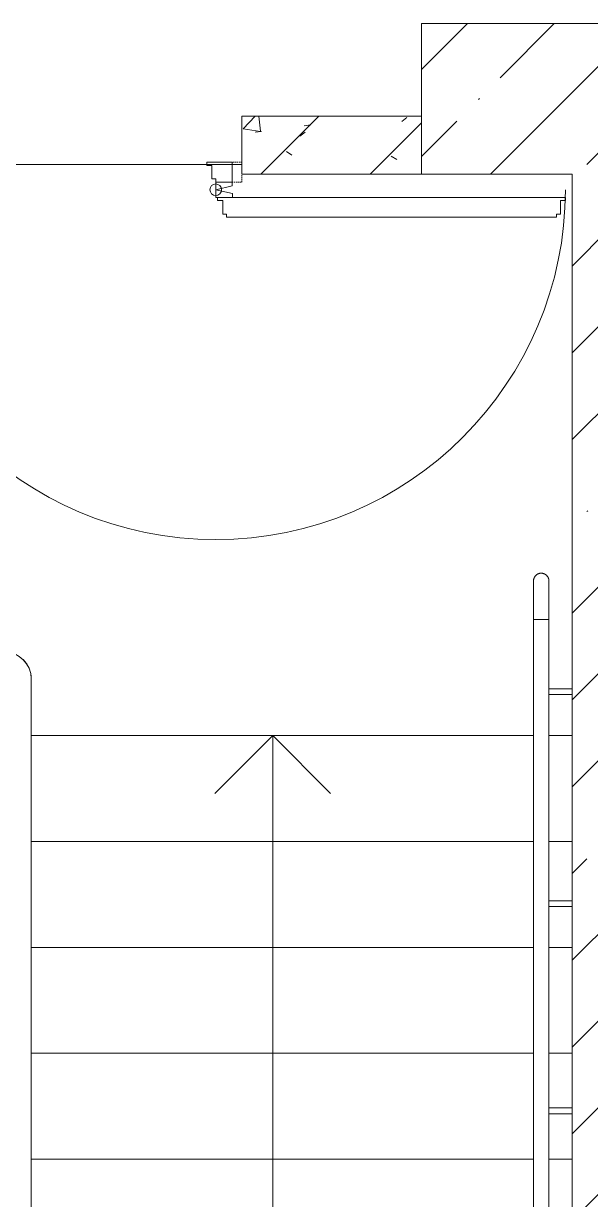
# Model space of a CAD drawing. Header units: millimetres. Extents: x -515342 to 330399, y -224905 to 507333.
# Drawn here: x -287450 to -285982, y 261823 to 264865 of the extents above; entities that cross this region are included whole.
import ezdxf

# ---------------------------------------------------------------- set-up
doc = ezdxf.new("R2010")
doc.units = ezdxf.units.MM
doc.linetypes.add('ASVP_Невидимые', pattern=[5, 3, -2])
for name, color, linetype, lineweight in [('Двери', 7, 'Continuous', 0), ('Лестницы', 7, 'Continuous', 0), ('Ограждение', 7, 'Continuous', 0), ('Перекрытие', 7, 'Continuous', 0), ('Стены внутренние', 7, 'Continuous', 0), ('Стены несущие', 7, 'Continuous', 0), ('Стены перегородки', 7, 'Continuous', 0), ('Стрелки вверх', 7, 'Continuous', 0)]:
    doc.layers.add(name, color=color, linetype=linetype, lineweight=lineweight)
pattern_1 = [(45, (-375064.64, 258270.4), (-224.5064, 224.5064), []), (45, (-374840.13, 258270.4), (-224.5064, 224.5064), [396.875, -79.375, 3.353, -76.022])]

# ---------------------------------------------------------------- blocks, each defined once
blk = doc.blocks.new('Дверь_Алюминиевая_Противопожарная__ТПТ75__2 полотна - АР_Дверь_ТПТ75_1450х2075_h__Средник_EI30_Пр-10663332-О_АР_П_3__6_750_План 3 этажа')
at = {"layer": 'Двери', "lineweight": 18}
for p, q in [((-1564.5, 178), (-1564.5, 186)), ((-710.5, 186), (-1564.5, 186)), ((-710.5, 178), (-710.5, 186)), ((710.5, 178), (710.5, 186)), ((710.5, 186), (1160.5, 186)), ((1160.5, 178), (1160.5, 186)), ((-1574.5, 178), (-1564.5, 178)), ((-1574.5, 178), (-1574.5, 143)), ((-710.5, 178), (-700.5, 178)), ((-700.5, 143), (-700.5, 178)), ((710.5, 178), (700.5, 178)), ((700.5, 143), (700.5, 178)), ((1147.5, 178), (1160.5, 178)), ((1147.5, 178), (1147.5, 143)), ((-1587.5, 135), (-1587.5, 143)), ((-1587.5, 143), (-1574.5, 143)), ((-687.5, 135), (-1587.5, 135)), ((-725.5, 135), (-725.5, 125)), ((-725.5, 125), (-682.5, 115)), ((-700.5, 143), (-687.5, 143)), ((-687.5, 143), (-687.5, 135)), ((-682.5, 135), (-687.5, 135)), ((-682.5, 115), (-682.5, 135)), ((682.5, 115), (682.5, 135)), ((682.5, 135), (687.5, 135)), ((725.5, 125), (682.5, 115)), ((700.5, 143), (687.5, 143)), ((687.5, 143), (687.5, 135)), ((687.5, 135), (1137.5, 135)), ((725.5, 135), (725.5, 125)), ((1137.5, 135), (1137.5, 143)), ((1137.5, 143), (1147.5, 143)), ((-682.5, 115), (-725, 105)), ((-725, 105), (-725, 95)), ((-725, 95), (-682.5, 95)), ((-725, 95), (-725, 44)), ((-682.5, 95), (-682.5, 115)), ((-682.5, 95), (-682.5, 87)), ((682.5, 115), (725, 105)), ((682.5, 95), (682.5, 115)), ((725, 95), (682.5, 95)), ((682.5, 95), (682.5, 87)), ((725, 105), (725, 95)), ((725, 95), (725, 44)), ((-672.5, 87), (-682.5, 87)), ((-672.5, 52), (-672.5, 87)), ((672.5, 87), (682.5, 87)), ((672.5, 52), (672.5, 87)), ((-725, 44), (-659.5, 44)), ((-672.5, 52), (-659.5, 52)), ((-659.5, 44), (-659.5, 52)), ((672.5, 52), (659.5, 52)), ((659.5, 44), (659.5, 52)), ((725, 44), (659.5, 44))]:
    blk.add_line(p, q, dxfattribs=at)
at = {"layer": 'Двери', "linetype": 'ASVP_Невидимые', "lineweight": 18}
for p, q in [((-750, 95), (-750, 75)), ((-725, 95), (-750, 95)), ((725, 95), (750, 95)), ((750, 95), (750, 75)), ((-750, 44), (-725, 44)), ((750, 44), (725, 44))]:
    blk.add_line(p, q, dxfattribs=at)
at = {"layer": 'Двери', "lineweight": 18}
for centre in [(-682.5, 115), (682.5, 115.2)]:
    blk.add_circle(centre, 15, dxfattribs=at)
for centre, radius, start in [((-682.5, 115), 905, 0), ((682.5, 115), 483.2, 360)]:
    blk.add_arc(centre, radius, start, 180, dxfattribs=at)
blk = doc.blocks.new('Тип перил - Перила_Внутренний_-10018374-О_АР_П_3__6_750_План 3 этажа')
at = {"layer": 'Ограждение'}
for p, q in [((88935, 5053), (88935, 4764.9)), ((88952.3, 5053), (88957.3, 5053)), ((88975, 4764.9), (88975, 5053)), ((88935, 4751.4), (88935, 2875.3)), ((88975, 2875.3), (88975, 4751.4))]:
    blk.add_line(p, q, dxfattribs=at)
at = {"layer": 'Ограждение', "flags": 128}
for points in [[(88935, 4764.9), (88935, 4763.7), (88935, 4762.5), (88935, 4761.3), (88935, 4760.1), (88935, 4758.9), (88935, 4757.7), (88935, 4756.6), (88935, 4755.4), (88935, 4754.3), (88935, 4753.2), (88935, 4752.1), (88935, 4751.4)], [(88975, 4751.4), (88975, 4752.5), (88975, 4753.6), (88975, 4754.7), (88975, 4755.8), (88975, 4757), (88975, 4758.1), (88975, 4759.3), (88975, 4760.5), (88975, 4761.7), (88975, 4762.9), (88975, 4764.1), (88975, 4764.9)]]:
    blk.add_lwpolyline(points, dxfattribs=at)
blk = doc.blocks.new('Тип перил - АР_Ограждение_Ограничение_Дуга D40_расстояние между поручнями 200-V78-О_АР_П_3__6_750_План 3 этажа')
at = {"layer": 'Ограждение'}
for p, q in [((0, 0), (0, 2.7)), ((0, -2.3), (0, 0))]:
    blk.add_line(p, q, dxfattribs=at)
at = {"layer": 'Ограждение', "flags": 128}
for points in [[(0, 20), (4, 20), (8, 20), (12, 20), (15.9, 20), (19.9, 20), (23.8, 20), (27.6, 20), (31.5, 20), (35.2, 20), (38.9, 20), (42.6, 20), (46.2, 20), (49.7, 20), (53.1, 20), (56.5, 20), (59.7, 20), (62.9, 20), (65.9, 20), (68.9, 20), (71.7, 20), (74.5, 20), (77.1, 20), (79.6, 20), (81.9, 20), (84.1, 20), (86.2, 20), (88.2, 20), (90, 20), (91.7, 20), (93.2, 20), (94.6, 20), (95.8, 20), (96.9, 20), (97.8, 20), (98.5, 20), (99.1, 20), (99.6, 20), (99.9, 20), (100, 20), (100, 20)], [(100, 20), (99.9, 20), (99.7, 20), (99.3, 20), (98.7, 20), (98, 20), (97.1, 20), (96.1, 20), (94.9, 20), (93.6, 20), (92.1, 20), (90.5, 20), (88.7, 20), (86.8, 20), (84.7, 20), (82.5, 20), (80.2, 20), (77.8, 20), (75.2, 20), (72.5, 20), (69.7, 20), (66.7, 20), (63.7, 20), (60.6, 20), (57.4, 20), (54, 20), (50.6, 20), (47.1, 20), (43.6, 20), (39.9, 20), (36.2, 20), (32.5, 20), (28.7, 20), (24.8, 20), (20.9, 20), (17, 20), (13, 20), (9.1, 20), (5.1, 20), (1.1, 20), (0, 20)], [(100, 20), (100.8, 20), (101.6, 19.9), (102.4, 19.9), (103.2, 19.7), (104, 19.6), (104.8, 19.4), (105.5, 19.2), (106.3, 19), (107, 18.7), (107.8, 18.4), (108.5, 18.1), (109.2, 17.7), (109.9, 17.4), (110.6, 16.9), (111.3, 16.5), (111.9, 16), (112.6, 15.6), (113.2, 15), (113.8, 14.5), (114.3, 13.9), (114.9, 13.3), (115.4, 12.7), (115.9, 12.1), (116.4, 11.5), (116.8, 10.8), (117.2, 10.1), (117.6, 9.4), (118, 8.7), (118.3, 8), (118.6, 7.2), (118.9, 6.5), (119.2, 5.7), (119.4, 5), (119.6, 4.2), (119.7, 3.4), (119.8, 2.6), (119.9, 1.8), (120, 1), (120, 0.2), (120, 0)], [(0, -20), (4, -20), (8, -20), (12, -20), (15.9, -20), (19.9, -20), (23.8, -20), (27.6, -20), (31.5, -20), (35.2, -20), (38.9, -20), (42.6, -20), (46.2, -20), (49.7, -20), (53.1, -20), (56.5, -20), (59.7, -20), (62.9, -20), (65.9, -20), (68.9, -20), (71.7, -20), (74.5, -20), (77.1, -20), (79.6, -20), (81.9, -20), (84.1, -20), (86.2, -20), (88.2, -20), (90, -20), (91.7, -20), (93.2, -20), (94.6, -20), (95.8, -20), (96.9, -20), (97.8, -20), (98.5, -20), (99.1, -20), (99.6, -20), (99.9, -20), (100, -20), (100, -20)], [(100, -20), (99.9, -20), (99.7, -20), (99.3, -20), (98.7, -20), (98, -20), (97.1, -20), (96.1, -20), (94.9, -20), (93.6, -20), (92.1, -20), (90.5, -20), (88.7, -20), (86.8, -20), (84.7, -20), (82.5, -20), (80.2, -20), (77.8, -20), (75.2, -20), (72.5, -20), (69.7, -20), (66.7, -20), (63.7, -20), (60.6, -20), (57.4, -20), (54, -20), (50.6, -20), (47.1, -20), (43.6, -20), (39.9, -20), (36.2, -20), (32.5, -20), (28.7, -20), (24.8, -20), (20.9, -20), (17, -20), (13, -20), (9.1, -20), (5.1, -20), (1.1, -20), (0, -20)], [(120, 0), (120, -0.8), (119.9, -1.6), (119.9, -2.4), (119.7, -3.2), (119.6, -4), (119.4, -4.8), (119.2, -5.5), (119, -6.3), (118.7, -7), (118.4, -7.8), (118.1, -8.5), (117.7, -9.2), (117.4, -9.9), (116.9, -10.6), (116.5, -11.3), (116, -11.9), (115.6, -12.6), (115, -13.2), (114.5, -13.8), (113.9, -14.3), (113.3, -14.9), (112.7, -15.4), (112.1, -15.9), (111.5, -16.4), (110.8, -16.8), (110.1, -17.2), (109.4, -17.6), (108.7, -18), (108, -18.3), (107.2, -18.6), (106.5, -18.9), (105.7, -19.2), (105, -19.4), (104.2, -19.6), (103.4, -19.7), (102.6, -19.8), (101.8, -19.9), (101, -20), (100.2, -20), (100, -20)]]:
    blk.add_lwpolyline(points, dxfattribs=at)
blk = doc.blocks.new('Тип перил - Перила_Внутренний_-V79-О_АР_П_3__6_750_План 3 этажа')
at = {"layer": 'Ограждение'}
for p, q in [((88935, 5053), (88975, 5053)), ((88935, 4764.9), (88935, 5053)), ((88975, 4764.9), (88975, 5053)), ((88935, 4742.4), (88935, 4764.9)), ((88975, 4742.4), (88975, 4764.9)), ((88935, 1749.6), (88935, 4742.4)), ((88975, 1749.6), (88975, 4742.4))]:
    blk.add_line(p, q, dxfattribs=at)
blk = doc.blocks.new('Элемент ограждения_Опора Г-образная - АР_Ограждение_Опора_D15 высота60 консоль80-139754-О_АР_П_3__6_750_План 3 этажа')
at = {"layer": 'Ограждение'}
for p, q in [((-7.5, 80), (-7.5, 20)), ((7.5, 20), (7.5, 80))]:
    blk.add_line(p, q, dxfattribs=at)
blk = doc.blocks.new('Тип перил - Перила_Внутренний_-10018549-О_АР_П_3__6_750_План 3 этажа')
at = {"layer": 'Ограждение'}
for p, q in [((87635, 4764.9), (87635, 4899.7)), ((87635, 1760), (87635, 4751.4))]:
    blk.add_line(p, q, dxfattribs=at)
at = {"layer": 'Ограждение', "flags": 128}
for points in [[(87635, 4899.7), (87634.9, 4902.5), (87634.8, 4905.3), (87634.5, 4908.1), (87634.1, 4910.8), (87633.6, 4913.6), (87633, 4916.3), (87632.3, 4919), (87631.4, 4921.7), (87630.5, 4924.3), (87629.5, 4926.9), (87628.3, 4929.5), (87627.1, 4932), (87625.7, 4934.5), (87624.3, 4936.9), (87622.8, 4939.2), (87621.1, 4941.5), (87619.4, 4943.7), (87617.6, 4945.8), (87615.7, 4947.9), (87613.8, 4949.9)], [(87635, 4751.4), (87635, 4752.5), (87635, 4753.6), (87635, 4754.7), (87635, 4755.8), (87635, 4757), (87635, 4758.1), (87635, 4759.3), (87635, 4760.5), (87635, 4761.7), (87635, 4762.9), (87635, 4764.1), (87635, 4764.9)]]:
    blk.add_lwpolyline(points, dxfattribs=at)
blk = doc.blocks.new('Тип перил - Перила_Внутренний_-V83-О_АР_П_3__6_750_План 3 этажа')
at = {"layer": 'Ограждение'}
for p, q in [((87635, 4764.9), (87635, 4899.7)), ((87635, 4742.4), (87635, 4764.9)), ((87635, 1751), (87635, 4742.4))]:
    blk.add_line(p, q, dxfattribs=at)
blk.add_arc((87565, 4899.7), 70, 0, 90, dxfattribs=at)

msp = doc.modelspace()

# ---------------------------------------------------------------- hatches: boundary and pattern name
at = {"layer": 'Стены внутренние'}
h = msp.add_hatch(dxfattribs=at)
h.set_pattern_fill('FP_1', color=256, style=0, pattern_type=2)
h.set_pattern_definition(pattern_1)
h.paths.add_polyline_path([(-285639.6354, 264475.4137), (-285639.6354, 264865.4137), (-286419.6354, 264865.4137), (-286419.6354, 264475.4137), (-286029.6354, 264475.4137)])
h = msp.add_hatch(dxfattribs=at)
h.set_pattern_fill('FP_2', color=256, style=0, pattern_type=2)
h.set_pattern_definition([(45, (-375064.64, 258270.41), (-141.42136, 141.42136), [])])
h.paths.add_polyline_path([(-286884.6354, 264475.4137), (-286419.6354, 264475.4137), (-286419.6354, 264625.4137), (-286884.6354, 264625.4137)])
h.paths.add_polyline_path([(-288384.6354, 264475.4137), (-288384.6354, 264625.4137), (-288849.6354, 264625.4137), (-288849.6354, 264475.4137), (-288666.8249, 264475.4137)])
h = msp.add_hatch(dxfattribs=at)
h.set_pattern_fill('FP_3', color=256, style=0, pattern_type=2)
h.set_pattern_definition([(50, (-375064.64, 258270.4), (364.3679, -31.8783), [38.1, -419.1]), (355, (-375064.64, 258270.4), (-70.4859, 382.1133), [30.48, -335.28]), (100.451, (-375034.27, 258267.76), (293.885, 350.2334), [32.38, -356.18]), (46.184, (-375064.64, 258372), (542.1585, -84.0858), [57.15, -628.65]), (96.636, (-375019.46, 258365), (474.805, 494.8554), [48.57, -534.27]), (351.184, (-375064.64, 258372), (474.8102, 494.85), [45.72, -502.92]), (21, (-375013.84, 258346.6), (303.2285, -204.5305), [38.1, -419.1]), (326, (-375013.84, 258346.6), (123.6039, 368.376), [30.48, -335.28]), (71.451, (-374988.57, 258329.57), (426.8341, 163.8427), [32.38, -356.18]), (37.5, (-375064.64, 258270.41), (6.17665, 169.11015), [16.764, -314.452, 16.764, -323.596, -336.55]), (37.5, (-375064.64, 258270.41), (6.17665, 169.11015), [-671.576, 16.764, -319.786]), (7.5, (-375064.64, 258270.41), (133.63888, 200.3615), [16.764, -177.292, 16.764, -306.832, -128.27]), (7.5, (-375064.64, 258270.41), (133.63888, 200.3615), [-517.652, 16.764, -111.506]), (327.5, (-375177.92, 258270.41), (271.18182, -11.45836), [16.764, -110.236, 16.764, -379.476, -525.78]), (327.5, (-375177.92, 258270.41), (271.18182, -11.45836), [-523.24, 16.764, -509.016]), (317.5, (-375228.72, 258270.41), (296.2585, 50.85285), [16.764, -148.336, 16.764, -246.38, -373.38]), (317.5, (-375228.72, 258270.41), (296.2585, 50.85285), [-428.244, 16.764, -356.616])])
h.paths.add_polyline_path([(-286884.6354, 264475.4137), (-286419.6354, 264475.4137), (-286419.6354, 264625.4137), (-286884.6354, 264625.4137)])
h.paths.add_polyline_path([(-288384.6354, 264475.4137), (-288384.6354, 264625.4137), (-288849.6354, 264625.4137), (-288849.6354, 264475.4137), (-288666.8249, 264475.4137)])
h = msp.add_hatch(dxfattribs=at)
h.set_pattern_fill('FP_1', color=256, style=0, pattern_type=2)
h.set_pattern_definition(pattern_1)
h.paths.add_polyline_path([(-285639.6354, 258470.4137), (-285639.6354, 264475.4137), (-286029.6354, 264475.4137), (-286029.6354, 258470.4137)])
h.paths.add_polyline_path([(-285852.0002, 259526.933), (-285884.6354, 259538.8112), (-285911.2398, 259561.135), (-285928.6046, 259591.2117), (-285934.6354, 259625.4137), (-285928.6046, 259659.6158), (-285911.2398, 259689.6925), (-285884.6354, 259712.0163), (-285852.0002, 259723.8945), (-285817.2706, 259723.8945), (-285784.6354, 259712.0163), (-285758.0309, 259689.6925), (-285740.6661, 259659.6158), (-285734.6354, 259625.4137), (-285740.6661, 259591.2117), (-285758.0309, 259561.135), (-285784.6354, 259538.8112), (-285817.2706, 259526.933)])
h.paths.add_polyline_path([(-285817.2706, 259911.933), (-285852.0002, 259911.933), (-285884.6354, 259923.8112), (-285911.2398, 259946.135), (-285928.6046, 259976.2117), (-285934.6354, 260010.4137), (-285928.6046, 260044.6158), (-285911.2398, 260074.6925), (-285884.6354, 260097.0163), (-285852.0002, 260108.8945), (-285817.2706, 260108.8945), (-285784.6354, 260097.0163), (-285758.0309, 260074.6925), (-285740.6661, 260044.6158), (-285734.6354, 260010.4137), (-285740.6661, 259976.2117), (-285758.0309, 259946.135), (-285784.6354, 259923.8112)])
h.paths.add_polyline_path([(-285852.0002, 260336.933), (-285884.6354, 260348.8112), (-285911.2398, 260371.135), (-285928.6046, 260401.2117), (-285934.6354, 260435.4137), (-285928.6046, 260469.6158), (-285911.2398, 260499.6925), (-285884.6354, 260522.0163), (-285852.0002, 260533.8945), (-285817.2706, 260533.8945), (-285784.6354, 260522.0163), (-285758.0309, 260499.6925), (-285740.6661, 260469.6158), (-285734.6354, 260435.4137), (-285740.6661, 260401.2117), (-285758.0309, 260371.135), (-285784.6354, 260348.8112), (-285817.2706, 260336.933)])
h.paths.add_polyline_path([(-285817.2706, 260721.933), (-285852.0002, 260721.933), (-285884.6354, 260733.8112), (-285911.2398, 260756.135), (-285928.6046, 260786.2117), (-285934.6354, 260820.4137), (-285928.6046, 260854.6158), (-285911.2398, 260884.6925), (-285884.6354, 260907.0163), (-285852.0002, 260918.8945), (-285817.2706, 260918.8945), (-285784.6354, 260907.0163), (-285758.0309, 260884.6925), (-285740.6661, 260854.6158), (-285734.6354, 260820.4137), (-285740.6661, 260786.2117), (-285758.0309, 260756.135), (-285784.6354, 260733.8112)])
h.paths.add_polyline_path([(-285852.0002, 262296.933), (-285884.6354, 262308.8112), (-285911.2398, 262331.135), (-285929.097, 262364.0042), (-285934.6354, 262395.4137), (-285928.6046, 262429.6158), (-285911.2398, 262459.6925), (-285884.6354, 262482.0163), (-285852.0002, 262493.8945), (-285817.2706, 262493.8945), (-285784.6354, 262482.0163), (-285758.0309, 262459.6925), (-285740.6661, 262429.6158), (-285734.6354, 262395.4137), (-285740.6661, 262361.2117), (-285758.0309, 262331.135), (-285784.6354, 262308.8112), (-285817.2706, 262296.933)])
h.paths.add_polyline_path([(-285817.2706, 262721.933), (-285853.1855, 262722.3644), (-285884.6354, 262733.8112), (-285911.2398, 262756.135), (-285928.6046, 262786.2117), (-285934.6354, 262820.4137), (-285928.6046, 262854.6158), (-285911.2398, 262884.6925), (-285884.6354, 262907.0163), (-285852.0002, 262918.8945), (-285817.2706, 262918.8945), (-285784.6354, 262907.0163), (-285758.0309, 262884.6925), (-285740.6661, 262854.6158), (-285734.6354, 262820.4137), (-285740.6661, 262786.2117), (-285758.0309, 262756.135), (-285784.6354, 262733.8112), (-285816.0852, 262722.3644)])
h.paths.add_polyline_path([(-285817.2706, 263076.933), (-285852.0002, 263076.933), (-285884.6354, 263088.8112), (-285911.2398, 263111.135), (-285928.6046, 263141.2117), (-285934.6354, 263175.4137), (-285928.6046, 263209.6158), (-285911.2398, 263239.6925), (-285884.6354, 263262.0163), (-285852.0002, 263273.8945), (-285817.2706, 263273.8945), (-285784.6354, 263262.0163), (-285758.0309, 263239.6925), (-285740.6661, 263209.6158), (-285734.6354, 263175.4137), (-285740.6661, 263141.2117), (-285758.0309, 263111.135), (-285784.6354, 263088.8112), (-285806.8531, 263080.7246)])
h.paths.add_polyline_path([(-285817.2706, 263531.933), (-285852.0002, 263531.933), (-285884.6354, 263543.8112), (-285911.2398, 263566.135), (-285928.6046, 263596.2117), (-285934.6354, 263630.4137), (-285928.6046, 263664.6158), (-285911.2398, 263694.6925), (-285884.6354, 263717.0163), (-285852.0002, 263728.8945), (-285817.2706, 263728.8945), (-285784.6354, 263717.0163), (-285758.0309, 263694.6925), (-285740.6661, 263664.6158), (-285734.6354, 263630.4137), (-285740.6661, 263596.2117), (-285758.0309, 263566.135), (-285784.6354, 263543.8112)])
h.paths.add_polyline_path([(-285817.2706, 263916.933), (-285852.0002, 263916.933), (-285884.6354, 263928.8112), (-285911.2398, 263951.135), (-285928.6046, 263981.2117), (-285934.6354, 264015.4137), (-285928.6046, 264049.6158), (-285911.2398, 264079.6925), (-285884.6354, 264102.0163), (-285852.0002, 264113.8945), (-285817.2706, 264113.8945), (-285784.6354, 264102.0163), (-285758.0309, 264079.6925), (-285740.6661, 264049.6158), (-285734.6354, 264015.4137), (-285740.6661, 263981.2117), (-285758.0309, 263951.135), (-285784.6354, 263928.8112)])
h.paths.add_polyline_path([(-285817.2706, 264232.9137), (-285852.0002, 264232.9137), (-285884.6354, 264244.7919), (-285911.2398, 264267.1157), (-285928.6046, 264297.1925), (-285934.6354, 264331.3945), (-285928.6046, 264365.5965), (-285911.2398, 264395.6733), (-285884.6354, 264417.997), (-285852.0002, 264429.8753), (-285817.2706, 264429.8753), (-285784.6354, 264417.997), (-285758.0309, 264395.6733), (-285740.6661, 264365.5965), (-285734.6354, 264331.3945), (-285740.6661, 264297.1925), (-285758.0309, 264267.1157), (-285784.6354, 264244.7919)])

# ---------------------------------------------------------------- linework, layer by layer
at = {"layer": 'Лестницы'}
for p, q in [((-287430.0144, 263023.405), (-286129.2563, 263023.405)), ((-287430.0144, 263023.405), (-286129.2563, 263023.405)), ((-286090.0144, 263023.405), (-286029.6354, 263023.405)), ((-286090.0144, 263023.405), (-286029.6354, 263023.405)), ((-287429.6354, 262749.405), (-286129.6354, 262749.405)), ((-287429.6354, 262749.405), (-286129.6354, 262749.405)), ((-286089.6354, 262749.405), (-286029.6354, 262749.405)), ((-286089.6354, 262749.405), (-286029.6354, 262749.405)), ((-287429.6354, 262475.405), (-286129.6354, 262475.405)), ((-287429.6354, 262475.405), (-286129.6354, 262475.405)), ((-286089.6354, 262475.405), (-286029.6354, 262475.405)), ((-286089.6354, 262475.405), (-286029.6354, 262475.405)), ((-287429.6354, 262201.405), (-286129.6354, 262201.405)), ((-287429.6354, 262201.405), (-286129.6354, 262201.405)), ((-286089.6354, 262201.405), (-286029.6354, 262201.405)), ((-286089.6354, 262201.405), (-286029.6354, 262201.405)), ((-287429.6354, 261927.405), (-286129.6354, 261927.405)), ((-287429.6354, 261927.405), (-286129.6354, 261927.405)), ((-286089.6354, 261927.405), (-286029.6354, 261927.405)), ((-286089.6354, 261927.405), (-286029.6354, 261927.405))]:
    msp.add_line(p, q, dxfattribs=at)
at = {"layer": 'Перекрытие'}
msp.add_line((-288384.6354, 264500.9137), (-286884.6354, 264500.9137), dxfattribs=at)
at = {"layer": 'Стены несущие'}
for p, q in [((-285639.6354, 264865.4137), (-286419.6354, 264865.4137)), ((-286419.6354, 264865.4137), (-286419.6354, 264625.4137)), ((-286419.6354, 264475.4137), (-286029.6354, 264475.4137)), ((-286029.6354, 264475.4137), (-286029.6354, 258470.4137))]:
    msp.add_line(p, q, dxfattribs=at)
at = {"layer": 'Стены перегородки'}
for p, q in [((-286419.6354, 264625.4137), (-286884.6354, 264625.4137)), ((-286884.6354, 264625.4137), (-286884.6354, 264475.4137)), ((-286419.6354, 264475.4137), (-286419.6354, 264625.4137)), ((-286884.6354, 264475.4137), (-286419.6354, 264475.4137))]:
    msp.add_line(p, q, dxfattribs=at)
at = {"layer": 'Стрелки вверх'}
for p, q in [((-286804.6354, 263023.405), (-286954.6354, 262873.405)), ((-286804.6354, 262749.405), (-286804.6354, 263023.405)), ((-286804.6354, 263023.405), (-286654.6354, 262873.405)), ((-286804.6354, 262475.405), (-286804.6354, 262749.405)), ((-286804.6354, 262201.405), (-286804.6354, 262475.405)), ((-286804.6354, 261927.405), (-286804.6354, 262201.405)), ((-286804.6354, 261653.405), (-286804.6354, 261927.405))]:
    msp.add_line(p, q, dxfattribs=at)

# ---------------------------------------------------------------- block references
at = {"layer": 'Двери', "rotation": 180}
msp.add_blockref('Дверь_Алюминиевая_Противопожарная__ТПТ75__2 полотна - АР_Дверь_ТПТ75_1450х2075_h__Средник_EI30_Пр-10663332-О_АР_П_3__6_750_План 3 этажа', (-287634.6354, 264550.4137), dxfattribs=at)
at = {"layer": 'Ограждение'}
for name, p, rotation in [('Тип перил - АР_Ограждение_Ограничение_Дуга D40_расстояние между поручнями 200-V78-О_АР_П_3__6_750_План 3 этажа', (-286109.6354, 263323.405), 90), ('Элемент ограждения_Опора Г-образная - АР_Ограждение_Опора_D15 высота60 консоль80-139754-О_АР_П_3__6_750_План 3 этажа', (-286109.6354, 263136.9864), 270), ('Элемент ограждения_Опора Г-образная - АР_Ограждение_Опора_D15 высота60 консоль80-139754-О_АР_П_3__6_750_План 3 этажа', (-286109.6354, 262588.4627), 270), ('Элемент ограждения_Опора Г-образная - АР_Ограждение_Опора_D15 высота60 консоль80-139754-О_АР_П_3__6_750_План 3 этажа', (-286109.6354, 262052.4339), 270)]:
    msp.add_blockref(name, p, dxfattribs=dict(at, rotation=rotation))
for name in ['Тип перил - Перила_Внутренний_-10018374-О_АР_П_3__6_750_План 3 этажа', 'Тип перил - Перила_Внутренний_-V79-О_АР_П_3__6_750_План 3 этажа', 'Тип перил - Перила_Внутренний_-10018549-О_АР_П_3__6_750_План 3 этажа', 'Тип перил - Перила_Внутренний_-V83-О_АР_П_3__6_750_План 3 этажа']:
    msp.add_blockref(name, (-375064.6354, 258270.4137), dxfattribs=at)

doc.saveas('drawing.dxf')
